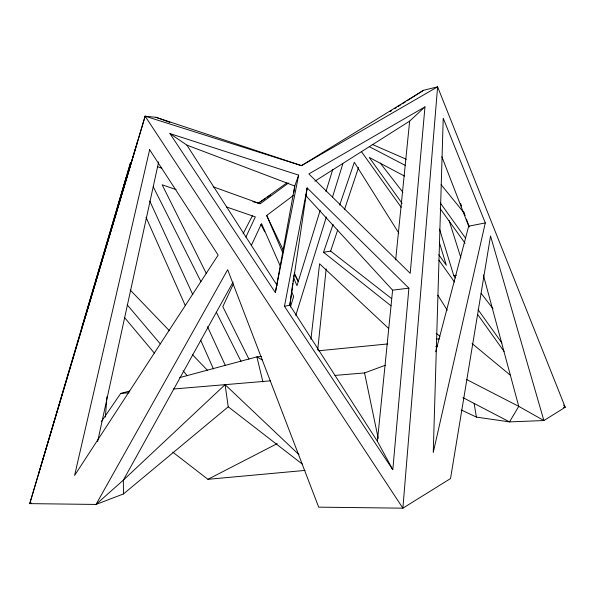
<?xml version="1.0" encoding="UTF-8"?>
<svg xmlns="http://www.w3.org/2000/svg" width="595" height="595" viewBox="0 0 595 595"><rect width="100%" height="100%" fill="white"/><g stroke="black" fill="none" stroke-linecap="round" stroke-linejoin="round"><path stroke-width="0.89" d="M105.375 417.028L106.951 396.739M408.899 288.159L392.812 469.753L284.47 306.336L307.199 187.938L408.899 288.159L392.611 290.159L305.347 195.093M424.964 106.862L410.215 273.336L308.85 173.941L424.964 106.862L409.65 121.127L314.837 181.207M392.373 468.942L377.386 441.297L392.611 290.159M395.668 259.866L409.65 121.127M317.693 349.986L326.179 268.895M310.925 339.262L319.589 263.801L388.55 328.366M293.885 192.46L294.756 186.019L298.653 175.131L169.932 133.577L275.351 292.584L298.653 175.131M292.777 283.198L289.825 305.168L377.386 441.297M293.023 281.368L293.268 279.538M293.64 276.794L293.885 274.957M275.351 292.584L294.756 186.019L186.875 145.106L169.932 133.577M97.632 441.564L158.642 161.862M485.297 222.917L433.249 452.498L443.223 118.204L485.297 222.917L468.689 226.174L435.719 351.719M126.162 177.533L81.314 329.273M117.565 207.476L130.528 162.673L29.75 503.63L96.011 504.441L123.485 493.939L228.235 406.802L225.103 384.66L123.344 480.143L96.011 504.441L227.662 269.699L318.689 507.148L402.882 508.175L450.527 478.566L490.533 235.955L543.889 420.539L509.521 421.892L476.402 417.102L461.348 410M38.534 474.014L145.143 116.189L155.979 117.289L301.479 165.648L437.608 86.825L565.25 407.263L543.889 420.539L518.751 406.355L466.837 379.625M84.981 318.08L137.393 142.071M145.143 116.189L402.882 508.175L437.608 86.825L423.536 90.299L301.479 165.648L145.143 116.189L29.75 503.63L31.476 503.028M290.42 307.013L293.67 296.436L291.431 291.357M320.222 210.176L296.987 285.659L293.707 278.051M325.963 191.53L332.791 169.33M295.789 315.387L326.343 216.959M332.397 197.451L342.854 163.751M333.096 224.322L323.531 252.287L330.642 251.09L337.692 229.968M344.446 209.723L358.547 167.478M339.671 205.096L354.322 162.279L398.806 233.091M306.581 189.552L307.199 187.938L289.825 305.168L284.47 306.336M233.374 283.993L222.82 306.656L248.918 359.075M251.35 245.4L261.51 223.586L280.58 266.791M245.899 237.1L255.344 216.9L226.598 206.993M243.058 233.835L252.377 215.829M233.099 282.015L123.344 480.143L123.485 493.939M101.291 421.721L120.703 393.451L129.636 391.049M282.751 252.682L266.694 215.472L293.387 195.465M252.912 201.638L260.216 203.75L288.523 183.007M286.902 182.881L258.193 203.319L265.139 198.708M267.453 197.176L270.532 195.123M389.993 111.652L391.555 110.655M394.671 108.669L396.233 107.68M397.795 106.683L400.911 104.698M402.473 103.709L405.597 101.723M407.151 100.726L423.536 90.299M172.751 452.14L207.923 479.317L277.188 443.632M334.992 375.415L364.549 372.924L385.359 365.256M435.696 346.699L437.437 346.059M179.631 377.624L256.884 356.866L261.488 356.412M439.541 229.03L453.769 275.678L456.358 275.247M318.57 350.775L387.717 343.94M436.708 339.098L439.482 338.823M207.923 479.317L305.057 470.407M120.703 393.451L129.018 392.752M173.368 389.018L270.353 380.852M563.405 407.344L565.25 407.263L563.547 405.054M176.083 189.589L162.152 184.792L206.376 273.626M157.37 166.637L161.728 168.207M213.151 186.77L260.216 203.75M155.979 117.289L169.902 122.406M372.239 144.414L406.311 159.252M369.235 146.608L405.5 165.522M462.888 397.572L509.521 421.892L518.751 406.355L483.326 274.883M404.563 176.098L369.235 157.43L402.116 203.43M262.484 360.116L256.884 356.866L262.908 381.901M228.235 406.802L302.334 464.137M330.642 251.09L391.51 298.512M436.247 333.364L439.913 336.22M323.531 252.287L391.004 305.823M472.08 343.538L510.659 375.467M225.103 384.66L298.943 454.639M130.201 290.003L169.419 330.753M192.557 354.806L207.343 370.172M127.233 304.878L160.271 343.873M183.104 370.811L187.306 375.772M124.526 317.529L154.284 353.036M441.096 184.651L463.921 212.727M380.264 163.082L402.919 192.349M481.147 293.372L493.024 308.716M440.36 203.066L465.699 238.357M440.188 208.644L465.119 243.303M438.768 254.697L446.317 265.258L439.318 242.388M453.769 275.678L455.391 277.947M478.09 309.712L501.882 342.98M361.336 151.487L401.194 207.328M438.894 260.156L454.513 282.045M477.673 314.495L504.062 351.466M186.875 145.106L277.106 285.384M437.853 295.246L447.239 310.196M260.908 224.352L264.686 231.812M294.413 273.983L298.169 281.457M153.302 186.919L200.917 281.599M216.372 312.33L241.012 361.329M266.694 215.472L283.473 250.547M294.257 273.09L298.251 281.435M149.739 200.969L192.78 294.644M207.521 326.707L225.356 365.531M145.998 217.227L185.179 305.354M200.627 340.102L213.434 368.915M441.892 156.805L468.689 226.174M460.597 203.46L461.564 206.071M463.505 211.292L465.112 215.643M466.406 219.124L469.306 226.955M449.091 220.5L460.842 257.702M364.549 372.924L378.212 438.396M474.133 403.44L476.402 417.102M149.635 149.724L74.598 475.45L218.157 255.084L149.635 149.724"/></g></svg>
